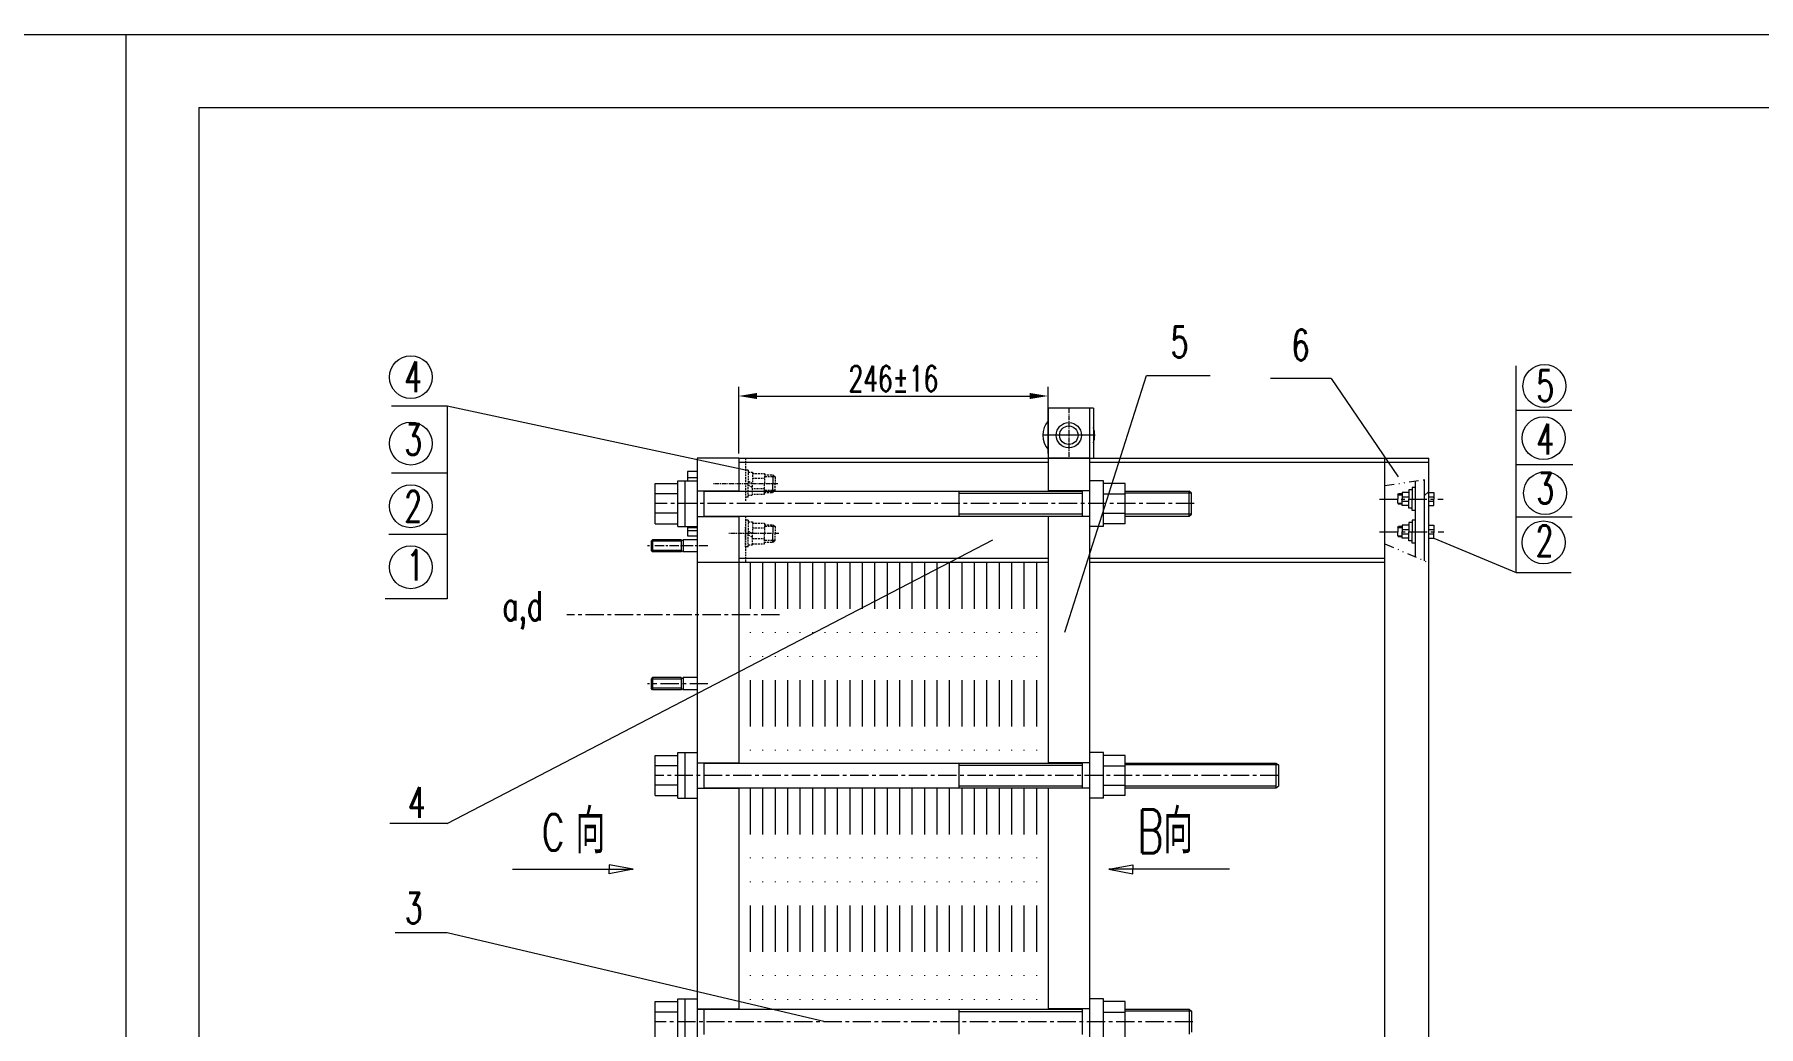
# Model space of a CAD drawing. Header units: millimetres. Extents: x -394 to 6212, y -2458 to 809.
# Drawn here: x 5605.3 to 5840.9, y -1651.7 to -1516.1 of the extents above; entities that cross this region are included whole.
import ezdxf

# ---------------------------------------------------------------- set-up
doc = ezdxf.new("R2010")
doc.units = ezdxf.units.MM
for name, pattern in [('CENTERX2', [4, 2.5, -0.5, 0.5, -0.5]), ('DIVIDE', [31.75, 12.7, -6.35, 0, -6.35, 0, -6.35]), ('HIDDEN', [0.375, 0.25, -0.125])]:
    doc.linetypes.add(name, pattern=pattern)
doc.layers.get('0').update_dxf_attribs({"lineweight": 18})
for name, color, linetype, lineweight, true_color in [('1', 1, 'Continuous', 18, 0xff0000), ('2', 2, 'Continuous', 18, 0xffff00), ('3', 3, 'CENTERX2', 18, 0x00ff00), ('4', 4, 'DIVIDE', 18, 0x00ffff), ('5', 6, 'HIDDEN', 18, 0xff00ff)]:
    doc.layers.add(name, color=color, linetype=linetype, lineweight=lineweight, true_color=true_color)
doc.styles.add('HZ', font='txt.shx', dxfattribs={"width": 0.67, "bigfont": 'hztxt.shx'})
doc.styles.get("Standard").update_dxf_attribs({"font": 'txt.shx', "bigfont": 'gbcbig.shx'})
doc.styles.add('STYLE1', font='txt.shx', dxfattribs={"width": 0.67, "bigfont": 'hztxt.shx'})

msp = doc.modelspace()

# ---------------------------------------------------------------- hatches: boundary and pattern name
at = {"ltscale": 0.25}
h = msp.add_hatch(dxfattribs=at)
h.set_pattern_fill('ANSI31', color=256, scale=8.4, style=0)
h.set_pattern_definition([(45, (5495.19, -2369.497), (-18.8585, 18.8585), [])])
h.paths.add_polyline_path([(5795.8333, -1576.83705), (5795.20291, -1576.93208), (5795.20291, -1579.581), (5795.8333, -1579.581)], flags=0)
h.paths.add_polyline_path([(5795.8333, -1579.581), (5795.20291, -1579.581), (5795.20291, -1584.04938), (5795.8333, -1584.04938)], flags=0)
h.paths.add_polyline_path([(5795.8333, -1584.5592), (5795.20291, -1585.11824), (5795.20291, -1588.01799), (5795.8333, -1588.29015)], flags=0)

# ---------------------------------------------------------------- linework, layer by layer
for p, q in [((5701.5221, -1573.34925), (5701.5221, -1564.24347)), ((5743.79076, -1573.34925), (5743.79076, -1564.24347)), ((5704.0221, -1565.49347), (5741.29076, -1565.49347))]:
    msp.add_line(p, q)
at = {"lineweight": 0}
for p, q in [((5693.63438, -1585.35529), (5689.53056, -1585.35529)), ((5693.63438, -1586.60017), (5689.53056, -1586.60017)), ((5693.63438, -1604.21352), (5689.53056, -1604.21352)), ((5693.63438, -1605.4584), (5689.53056, -1605.4584))]:
    msp.add_line(p, q, dxfattribs=at)
for points in [[(5704.0221, -1565.07681), (5704.0221, -1565.91014), (5701.5221, -1565.49347)], [(5741.29076, -1565.07681), (5741.29076, -1565.91014), (5743.79076, -1565.49347)]]:
    msp.add_solid(points)
at = {"layer": '1'}
for p, q in [((5627.74256, -1526.0524), (5627.74256, -1926.0524)), ((5627.74256, -1526.0524), (6186.74256, -1526.0524)), ((5690.07821, -1577.47027), (5693.21593, -1577.47027)), ((5690.07821, -1577.47027), (5693.21593, -1577.47027)), ((5690.07821, -1582.95223), (5690.07821, -1577.47027)), ((5693.21593, -1577.0922), (5695.8521, -1577.0922)), ((5693.21593, -1583.3303), (5693.21593, -1577.0922)), ((5694.21049, -1583.3303), (5694.21049, -1577.0922)), ((5695.8521, -1578.46269), (5701.5221, -1578.46269)), ((5696.79726, -1581.95981), (5696.79726, -1578.46269)), ((5696.79726, -1578.50995), (5748.51559, -1578.50995)), ((5731.61849, -1581.91255), (5731.61849, -1578.50995)), ((5749.46076, -1578.46269), (5743.79076, -1578.46269)), ((5748.51559, -1581.95981), (5748.51559, -1578.46269)), ((5751.35109, -1577.0922), (5749.46076, -1577.0922)), ((5751.35109, -1583.3303), (5751.35109, -1577.0922)), ((5754.32836, -1577.47027), (5751.35109, -1577.47027)), ((5754.32836, -1582.95223), (5754.32836, -1577.47027)), ((5754.32836, -1578.50995), (5763.05413, -1578.50995)), ((5763.39433, -1578.76142), (5763.05413, -1578.50995)), ((5693.21593, -1578.88802), (5690.07821, -1578.88802)), ((5751.35109, -1578.88802), (5754.32836, -1578.88802)), ((5693.21593, -1581.53448), (5690.07821, -1581.53448)), ((5690.07821, -1582.95223), (5693.21593, -1582.95223)), ((5695.8521, -1581.95981), (5701.5221, -1581.95981)), ((5696.79726, -1581.91255), (5748.51559, -1581.91255)), ((5749.46076, -1581.95981), (5743.79076, -1581.95981)), ((5751.35109, -1581.53448), (5754.32836, -1581.53448)), ((5754.32836, -1582.95223), (5751.35109, -1582.95223)), ((5754.32836, -1581.91255), (5763.05413, -1581.91255)), ((5694.43435, -1583.3303), (5695.8521, -1583.3303)), ((5694.49372, -1583.8962), (5695.8521, -1583.8962)), ((5694.49372, -1584.59669), (5695.8521, -1584.59669)), ((5751.35109, -1583.3303), (5749.46076, -1583.3303)), ((5690.07821, -1614.64489), (5693.21593, -1614.64489)), ((5690.07821, -1614.64489), (5693.21593, -1614.64489)), ((5690.07821, -1620.12685), (5690.07821, -1614.64489)), ((5693.21593, -1616.06264), (5690.07821, -1616.06264)), ((5693.21593, -1620.50492), (5693.21593, -1614.26682)), ((5694.21049, -1620.50492), (5694.21049, -1614.26682)), ((5695.8521, -1615.63731), (5701.5221, -1615.63731)), ((5696.79726, -1619.13443), (5696.79726, -1615.63731)), ((5696.79726, -1615.68457), (5748.51559, -1615.68457)), ((5731.61849, -1619.08717), (5731.61849, -1615.68457)), ((5749.46076, -1615.63731), (5743.79076, -1615.63731)), ((5748.51559, -1619.13443), (5748.51559, -1615.63731)), ((5751.35109, -1614.26682), (5749.46076, -1614.26682)), ((5751.35109, -1620.50492), (5751.35109, -1614.26682)), ((5754.32836, -1614.64489), (5751.35109, -1614.64489)), ((5751.35109, -1616.06264), (5754.32836, -1616.06264)), ((5754.32836, -1620.12685), (5754.32836, -1614.64489)), ((5754.32836, -1615.68457), (5774.92237, -1615.68457)), ((5693.21593, -1618.7091), (5690.07821, -1618.7091)), ((5690.07821, -1620.12685), (5693.21593, -1620.12685)), ((5695.8521, -1619.13443), (5701.5221, -1619.13443)), ((5696.79726, -1619.08717), (5748.51559, -1619.08717)), ((5749.46076, -1619.13443), (5743.79076, -1619.13443)), ((5751.35109, -1620.50492), (5749.46076, -1620.50492)), ((5751.35109, -1618.7091), (5754.32836, -1618.7091)), ((5754.32836, -1620.12685), (5751.35109, -1620.12685)), ((5754.32836, -1619.08717), (5774.92237, -1619.08717)), ((5670.59063, -1630.20662), (5687.10213, -1630.20662)), ((5687.10213, -1630.20662), (5683.82713, -1629.58762)), ((5683.82713, -1629.58762), (5683.82713, -1630.20662)), ((5683.82713, -1630.82562), (5683.82713, -1630.20662)), ((5687.10213, -1630.20662), (5683.82713, -1630.82562)), ((5752.08671, -1630.20662), (5755.36171, -1629.58762)), ((5752.08671, -1630.20662), (5755.36171, -1630.82562)), ((5768.59821, -1630.20662), (5752.08671, -1630.20662)), ((5755.36171, -1629.58762), (5755.36171, -1630.20662)), ((5755.36171, -1630.82562), (5755.36171, -1630.20662)), ((5690.07821, -1653.79951), (5690.07821, -1648.31755)), ((5690.07821, -1648.31755), (5693.21593, -1648.31755)), ((5690.07821, -1648.31755), (5693.21593, -1648.31755)), ((5693.21593, -1654.17758), (5693.21593, -1647.93948)), ((5694.21049, -1654.17758), (5694.21049, -1647.93948)), ((5751.35109, -1647.93948), (5749.46076, -1647.93948)), ((5751.35109, -1654.17758), (5751.35109, -1647.93948)), ((5754.32836, -1648.31755), (5751.35109, -1648.31755)), ((5754.32836, -1653.79951), (5754.32836, -1648.31755)), ((5693.21593, -1649.7353), (5690.07821, -1649.7353)), ((5695.8521, -1649.30997), (5701.5221, -1649.30997)), ((5695.8521, -1649.35723), (5748.51559, -1649.35723)), ((5696.79726, -1652.80709), (5696.79726, -1649.30997)), ((5731.61849, -1652.75983), (5731.61849, -1649.35723)), ((5749.46076, -1649.30997), (5743.79076, -1649.30997)), ((5748.51559, -1652.80709), (5748.51559, -1649.30997)), ((5751.35109, -1649.7353), (5754.32836, -1649.7353)), ((5754.32836, -1649.35723), (5763.05413, -1649.35723))]:
    msp.add_line(p, q, dxfattribs=at)
at = {"layer": '1', "ltscale": 0.25}
for p, q in [((5743.79076, -1567.17025), (5743.79076, -1573.97425)), ((5749.9866, -1567.17025), (5743.79076, -1567.17025)), ((5749.46076, -1567.17025), (5749.46076, -1573.97425)), ((5749.9866, -1567.17025), (5749.9866, -1573.97425)), ((5695.8521, -1575.82985), (5694.49372, -1575.82985)), ((5694.49372, -1575.82985), (5694.49372, -1577.0922)), ((5701.5221, -1573.97425), (5695.8521, -1573.97425)), ((5695.8521, -1573.97425), (5695.8521, -1601.53045)), ((5695.8521, -1575.82985), (5695.8521, -1579.14944)), ((5701.5221, -1573.97425), (5795.8333, -1573.97425)), ((5701.5221, -1573.97425), (5701.5221, -1578.50995)), ((5701.5221, -1574.54125), (5743.79076, -1574.54125)), ((5749.46076, -1573.97425), (5743.79076, -1573.97425)), ((5743.79076, -1573.97425), (5743.79076, -1578.50995)), ((5749.46076, -1573.97425), (5749.46076, -1715.69905)), ((5749.46076, -1574.54125), (5795.8333, -1574.54125)), ((5789.8231, -1701.77605), (5789.8231, -1573.97425)), ((5795.8333, -1718.21905), (5795.8333, -1573.97425)), ((5694.49372, -1576.65975), (5695.8521, -1576.65975)), ((5695.8521, -1577.0922), (5695.8521, -1583.3303)), ((5749.46076, -1577.0922), (5749.46076, -1583.3303)), ((5763.05413, -1581.91255), (5763.05413, -1578.50995)), ((5793.54097, -1578.33276), (5793.08023, -1578.33276)), ((5793.08023, -1578.33276), (5793.08023, -1579.581)), ((5793.98029, -1578.00978), (5793.54097, -1578.00978)), ((5793.54097, -1578.00978), (5793.54097, -1579.581)), ((5793.98029, -1577.11638), (5793.98029, -1587.49014)), ((5795.20291, -1576.93208), (5795.20291, -1588.01799)), ((5763.39433, -1581.66107), (5763.39433, -1578.76142)), ((5791.58503, -1579.0056), (5791.70071, -1578.8712)), ((5791.58503, -1579.0056), (5791.58503, -1579.581)), ((5791.58503, -1580.1564), (5791.58503, -1579.581)), ((5791.58503, -1580.1564), (5791.70071, -1580.2908)), ((5792.19823, -1578.8712), (5791.70071, -1578.8712)), ((5792.19823, -1580.2908), (5791.70071, -1580.2908)), ((5793.08023, -1578.69396), (5792.19823, -1578.69396)), ((5792.19823, -1578.69396), (5792.19823, -1579.581)), ((5792.19823, -1579.27188), (5793.08023, -1579.27188)), ((5792.19823, -1580.46804), (5792.19823, -1579.581)), ((5792.19823, -1579.89012), (5793.08023, -1579.89012)), ((5793.08023, -1580.46804), (5792.19823, -1580.46804)), ((5793.08023, -1580.82924), (5793.08023, -1579.581)), ((5793.54097, -1580.82924), (5793.08023, -1580.82924)), ((5793.54097, -1581.15222), (5793.54097, -1579.581)), ((5795.8333, -1578.69396), (5796.49567, -1578.69396)), ((5795.8333, -1579.2744), (5796.49567, -1579.2744)), ((5795.8333, -1579.8876), (5796.49567, -1579.8876)), ((5795.8333, -1580.46804), (5796.49567, -1580.46804)), ((5796.49567, -1578.69396), (5796.49567, -1579.581)), ((5796.49567, -1580.46804), (5796.49567, -1579.581)), ((5701.5221, -1581.91255), (5701.5221, -1588.26265)), ((5701.5221, -1581.91255), (5701.5221, -1615.68457)), ((5743.79076, -1581.91255), (5743.79076, -1602.55758)), ((5763.05413, -1581.91255), (5763.39433, -1581.66107)), ((5792.19823, -1583.16234), (5792.19823, -1584.04938)), ((5793.08023, -1583.16234), (5792.19823, -1583.16234)), ((5793.08023, -1582.80114), (5793.08023, -1584.04938)), ((5793.54097, -1582.80114), (5793.08023, -1582.80114)), ((5793.98029, -1581.15222), (5793.54097, -1581.15222)), ((5793.54097, -1582.47816), (5793.54097, -1584.04938)), ((5793.98029, -1582.47816), (5793.54097, -1582.47816)), ((5795.8333, -1583.16234), (5796.49567, -1583.16234)), ((5796.49567, -1583.16234), (5796.49567, -1584.04938)), ((5693.21593, -1583.3303), (5694.51136, -1583.3303)), ((5694.49372, -1583.3303), (5694.49372, -1584.59669)), ((5694.49372, -1583.46375), (5695.8521, -1583.46375)), ((5791.58503, -1583.47398), (5791.70071, -1583.33958)), ((5791.58503, -1583.47398), (5791.58503, -1584.04938)), ((5791.58503, -1584.62478), (5791.58503, -1584.04938)), ((5791.58503, -1584.62478), (5791.70071, -1584.75918)), ((5792.19823, -1583.33958), (5791.70071, -1583.33958)), ((5792.19823, -1584.75918), (5791.70071, -1584.75918)), ((5792.19823, -1583.74026), (5793.08023, -1583.74026)), ((5792.19823, -1584.93642), (5792.19823, -1584.04938)), ((5792.19823, -1584.3585), (5793.08023, -1584.3585)), ((5793.08023, -1584.93642), (5792.19823, -1584.93642)), ((5793.08023, -1585.29762), (5793.08023, -1584.04938)), ((5793.54097, -1585.29762), (5793.08023, -1585.29762)), ((5793.54097, -1585.6206), (5793.54097, -1584.04938)), ((5793.98029, -1585.6206), (5793.54097, -1585.6206)), ((5795.8333, -1583.74278), (5796.49567, -1583.74278)), ((5795.8333, -1584.35598), (5796.49567, -1584.35598)), ((5795.8333, -1584.93642), (5796.49567, -1584.93642)), ((5796.49567, -1584.93642), (5796.49567, -1584.04938)), ((5743.79076, -1587.69565), (5701.5221, -1587.69565)), ((5789.8231, -1587.69565), (5749.46076, -1587.69565)), ((5743.79076, -1588.26265), (5695.8521, -1588.26265)), ((5789.8231, -1588.26265), (5749.46076, -1588.26265)), ((5695.8521, -1601.53045), (5695.8521, -1701.54925)), ((5743.79076, -1601.53045), (5743.79076, -1615.68457)), ((5693.21593, -1614.26682), (5695.8521, -1614.26682)), ((5749.46076, -1614.26682), (5749.46076, -1620.50492)), ((5774.92237, -1615.68457), (5774.92237, -1619.08717)), ((5774.92237, -1615.68457), (5775.26257, -1615.93604)), ((5775.26257, -1615.93604), (5775.26257, -1618.83569)), ((5775.26257, -1615.93604), (5775.26257, -1618.83569)), ((5693.21593, -1620.50492), (5695.8521, -1620.50492)), ((5701.5221, -1619.08717), (5701.5221, -1649.35723)), ((5701.5221, -1619.08717), (5701.5221, -1623.86995)), ((5743.79076, -1619.08717), (5743.79076, -1649.35723)), ((5743.79076, -1619.08717), (5743.79076, -1623.86995)), ((5774.92237, -1619.08717), (5775.26257, -1618.83569)), ((5693.21593, -1647.93948), (5695.8521, -1647.93948)), ((5749.46076, -1647.93948), (5749.46076, -1654.17758)), ((5763.05413, -1649.35723), (5763.39433, -1649.6087)), ((5763.05413, -1649.35723), (5763.05413, -1652.75983)), ((5763.39433, -1649.6087), (5763.39433, -1652.50835))]:
    msp.add_line(p, q, dxfattribs=at)
at = {"layer": '1', "lineweight": 0}
for p, q in [((5689.73804, -1585.14781), (5689.53056, -1585.35529)), ((5689.53056, -1585.35529), (5689.53056, -1586.60017)), ((5689.73804, -1585.14781), (5689.73804, -1586.80765)), ((5693.63767, -1585.14781), (5689.73804, -1585.14781)), ((5693.63438, -1585.14781), (5693.63438, -1586.80765)), ((5695.8521, -1585.14781), (5693.9451, -1585.14781)), ((5693.9456, -1585.14781), (5693.9456, -1586.80765)), ((5689.73804, -1586.80765), (5689.53056, -1586.60017)), ((5693.63767, -1586.80765), (5689.73804, -1586.80765)), ((5693.63767, -1585.67774), (5693.63438, -1585.67774)), ((5693.63767, -1586.80765), (5693.63438, -1586.80765)), ((5693.63767, -1586.80765), (5693.63438, -1586.80765)), ((5695.8521, -1586.80765), (5693.9451, -1586.80765)), ((5689.73804, -1604.00604), (5689.53056, -1604.21352)), ((5689.53056, -1604.21352), (5689.53056, -1605.4584)), ((5689.73804, -1604.00604), (5689.73804, -1605.66588)), ((5693.63767, -1604.00604), (5689.73804, -1604.00604)), ((5693.63438, -1604.00604), (5693.63438, -1605.66588)), ((5695.8521, -1604.00604), (5693.9451, -1604.00604)), ((5693.9456, -1604.00604), (5693.9456, -1605.66588)), ((5689.73804, -1605.66588), (5689.53056, -1605.4584)), ((5693.63767, -1605.66588), (5689.73804, -1605.66588)), ((5693.63767, -1604.53597), (5693.63438, -1604.53597)), ((5693.63767, -1605.66588), (5693.63438, -1605.66588)), ((5693.63767, -1605.66588), (5693.63438, -1605.66588)), ((5695.8521, -1605.66588), (5693.9451, -1605.66588))]:
    msp.add_line(p, q, dxfattribs=at)
at = {"layer": '1', "ltscale": 0.25}
for radius in [1.7241, 1.26276]:
    msp.add_circle((5746.62576, -1570.85575), radius, dxfattribs=at)
for centre, start, end in [((5746.20408, -1570.85575), 140.7028807, 219.2971193), ((5747.04744, -1570.85575), 340.4742855, 19.5257145)]:
    msp.add_arc(centre, 3.1185, start, end, dxfattribs=at)
at = {"layer": '1', "lineweight": 0}
for centre, start, end in [((5693.79139, -1585.03341), 216.6590614, 323.3409386), ((5693.79139, -1586.92206), 36.6590614, 143.3409386), ((5693.79139, -1603.89164), 216.6590614, 323.3409386), ((5693.79139, -1605.78029), 36.6590614, 143.3409386)]:
    msp.add_arc(centre, 0.19162, start, end, dxfattribs=at)
at = {"layer": '2'}
for p, q in [((5023.74256, -1516.0524), (5617.74256, -1516.0524)), ((5617.74256, -1516.0524), (5617.74256, -1936.0524)), ((5617.74256, -1516.0524), (5617.74256, -1936.0524)), ((5617.74256, -1516.0524), (5617.74256, -1936.0524)), ((5617.74256, -1516.0524), (6211.74256, -1516.0524)), ((5617.74256, -1516.0524), (5617.74256, -1936.0524)), ((5731.61849, -1578.7935), (5748.51559, -1578.7935)), ((5731.61849, -1581.629), (5748.51559, -1581.629)), ((5731.61849, -1615.96812), (5748.51559, -1615.96812)), ((5731.61849, -1618.80362), (5748.51559, -1618.80362)), ((5731.61849, -1649.64078), (5748.51559, -1649.64078))]:
    msp.add_line(p, q, dxfattribs=at)
at = {"layer": '2', "ltscale": 0.5}
for p, q in [((5807.76006, -1579.8851), (5807.76006, -1561.3782)), ((5746.07088, -1597.80858), (5757.23826, -1562.68524)), ((5757.23826, -1562.68524), (5765.92386, -1562.68524)), ((5782.46766, -1563.09852), (5774.19576, -1563.09852)), ((5782.46766, -1563.09852), (5791.62283, -1576.55028)), ((5661.68532, -1566.89826), (5654.06862, -1566.89826)), ((5661.68532, -1566.89826), (5661.68532, -1576.02864)), ((5702.4293, -1575.64736), (5661.68532, -1566.89826)), ((5807.76006, -1567.40814), (5815.36879, -1567.40814)), ((5807.76006, -1589.64169), (5807.76006, -1568.8248)), ((5661.68532, -1576.02864), (5654.05854, -1576.02864)), ((5661.68532, -1576.02864), (5661.68532, -1584.42696)), ((5807.76006, -1574.85474), (5815.49311, -1574.85474)), ((5807.76006, -1582.03424), (5807.76006, -1576.33146)), ((5807.76006, -1582.03424), (5815.39105, -1582.03424)), ((5661.68532, -1584.42696), (5653.72045, -1584.42696)), ((5661.68532, -1584.42696), (5661.68532, -1593.2226)), ((5661.68532, -1623.93678), (5736.23633, -1585.15314)), ((5796.49567, -1584.93642), (5807.76006, -1589.64169)), ((5807.76006, -1589.64169), (5815.27681, -1589.64169)), ((5661.68532, -1593.2226), (5653.20385, -1593.2226)), ((5661.68532, -1623.93678), (5653.82712, -1623.93678)), ((5661.68532, -1638.91398), (5654.56885, -1638.91398)), ((5713.31593, -1651.05853), (5661.68532, -1638.91398))]:
    msp.add_line(p, q, dxfattribs=at)
at = {"layer": '2', "ltscale": 0.25}
for p, q in [((5750.16594, -1570.85575), (5743.08558, -1570.85575)), ((5706.39109, -1578.50995), (5706.47681, -1578.42787)), ((5763.39433, -1578.76142), (5754.32836, -1578.76142)), ((5791.58503, -1579.0056), (5792.19823, -1579.0056)), ((5791.58503, -1580.1564), (5792.19823, -1580.1564)), ((5763.39433, -1581.66107), (5754.32836, -1581.66107)), ((5791.58503, -1583.47398), (5792.19823, -1583.47398)), ((5791.58503, -1584.62478), (5792.19823, -1584.62478)), ((5775.26257, -1615.93604), (5754.32836, -1615.93604)), ((5774.92237, -1618.83569), (5754.32836, -1618.83569)), ((5763.39433, -1649.6087), (5754.32836, -1649.6087))]:
    msp.add_line(p, q, dxfattribs=at)
at = {"layer": '2', "ltscale": 0.5}
for centre in [(5656.70916, -1562.91414), (5811.62407, -1564.12752), (5656.70916, -1571.99748), (5811.51529, -1571.26206), (5811.71185, -1578.77754), (5656.70916, -1580.57808), (5811.51529, -1585.50889), (5656.70916, -1588.90836)]:
    msp.add_circle(centre, 2.9337, dxfattribs=at)
at = {"layer": '3', "ltscale": 0.25}
for p, q in [((5746.62576, -1567.17025), (5746.62576, -1573.97425)), ((5706.84026, -1577.48965), (5698.01035, -1577.48965)), ((5707.01667, -1584.29365), (5700.13046, -1584.29365))]:
    msp.add_line(p, q, dxfattribs=at)
at = {"layer": '3'}
for p, q in [((5763.74743, -1580.21125), (5690.07821, -1580.21125)), ((5789.06251, -1579.581), (5797.77835, -1579.581)), ((5789.08267, -1584.04938), (5797.86067, -1584.04938)), ((5707.08547, -1595.40685), (5678.0221, -1595.40685)), ((5775.26257, -1617.38587), (5690.07821, -1617.38587)), ((5763.59119, -1651.05853), (5690.07821, -1651.05853))]:
    msp.add_line(p, q, dxfattribs=at)
at = {"layer": '3', "lineweight": 0, "ltscale": 0.5}
msp.add_line((5697.31173, -1585.97773), (5689.05572, -1585.97773), dxfattribs=at)
at = {"layer": '3', "lineweight": 0}
msp.add_line((5697.31173, -1604.83596), (5689.05572, -1604.83596), dxfattribs=at)
at = {"layer": '4', "ltscale": 0.1}
for p, q in [((5789.8231, -1577.74304), (5795.8333, -1576.83705)), ((5789.8231, -1585.69533), (5795.8333, -1588.29015))]:
    msp.add_line(p, q, dxfattribs=at)
at = {"layer": '4', "ltscale": 0.5}
for p, q in [((5703.07375, -1588.26265), (5703.07375, -1615.68457)), ((5704.77475, -1588.26265), (5704.77475, -1615.68457)), ((5706.47575, -1588.26265), (5706.47575, -1615.68457)), ((5708.17675, -1588.26265), (5708.17675, -1615.68457)), ((5709.87775, -1588.26265), (5709.87775, -1615.68457)), ((5711.57875, -1588.26265), (5711.57875, -1615.68457)), ((5713.27975, -1588.26265), (5713.27975, -1615.68457)), ((5714.98075, -1588.26265), (5714.98075, -1615.68457)), ((5716.68175, -1588.26265), (5716.68175, -1615.68457)), ((5718.38275, -1588.26265), (5718.38275, -1615.68457)), ((5720.08375, -1588.26265), (5720.08375, -1615.68457)), ((5721.78475, -1588.26265), (5721.78475, -1615.68457)), ((5723.48575, -1588.26265), (5723.48575, -1615.68457)), ((5725.18675, -1588.26265), (5725.18675, -1615.68457)), ((5726.88775, -1588.26265), (5726.88775, -1615.68457)), ((5728.58875, -1588.26265), (5728.58875, -1615.68457)), ((5730.28975, -1588.26265), (5730.28975, -1615.68457)), ((5731.99075, -1588.26265), (5731.99075, -1615.68457)), ((5733.69175, -1588.26265), (5733.69175, -1615.68457)), ((5735.39275, -1588.26265), (5735.39275, -1615.68457)), ((5737.09375, -1588.26265), (5737.09375, -1615.68457)), ((5738.79475, -1588.26265), (5738.79475, -1615.68457)), ((5740.49575, -1588.26265), (5740.49575, -1615.68457)), ((5742.19675, -1588.26265), (5742.19675, -1615.68457)), ((5703.07375, -1619.08717), (5703.07375, -1649.35723)), ((5704.77475, -1619.08717), (5704.77475, -1649.35723)), ((5706.47575, -1619.08717), (5706.47575, -1649.35723)), ((5708.17675, -1619.08717), (5708.17675, -1649.35723)), ((5709.87775, -1619.08717), (5709.87775, -1649.35723)), ((5711.57875, -1619.08717), (5711.57875, -1649.35723)), ((5713.27975, -1619.08717), (5713.27975, -1649.35723)), ((5714.98075, -1619.08717), (5714.98075, -1649.35723)), ((5716.68175, -1619.08717), (5716.68175, -1649.35723)), ((5718.38275, -1619.08717), (5718.38275, -1649.35723)), ((5720.08375, -1619.08717), (5720.08375, -1649.35723)), ((5721.78475, -1619.08717), (5721.78475, -1649.35723)), ((5723.48575, -1619.08717), (5723.48575, -1649.35723)), ((5725.18675, -1619.08717), (5725.18675, -1649.35723)), ((5726.88775, -1619.08717), (5726.88775, -1649.35723)), ((5728.58875, -1619.08717), (5728.58875, -1649.35723)), ((5730.28975, -1619.08717), (5730.28975, -1649.35723)), ((5731.99075, -1619.08717), (5731.99075, -1649.35723)), ((5733.69175, -1619.08717), (5733.69175, -1649.35723)), ((5735.39275, -1619.08717), (5735.39275, -1649.35723)), ((5737.09375, -1619.08717), (5737.09375, -1649.35723)), ((5738.79475, -1619.08717), (5738.79475, -1649.35723)), ((5740.49575, -1619.08717), (5740.49575, -1649.35723)), ((5742.19675, -1619.08717), (5742.19675, -1649.35723))]:
    msp.add_line(p, q, dxfattribs=at)
at = {"layer": '5'}
for p, q in [((5702.4293, -1573.97425), (5702.4293, -1579.81373)), ((5702.78576, -1575.64736), (5702.4293, -1575.64736)), ((5702.78576, -1575.64736), (5702.78576, -1577.48965)), ((5702.78576, -1575.91902), (5703.40477, -1575.91902)), ((5703.40477, -1575.91902), (5703.40477, -1577.48965)), ((5703.40477, -1576.07148), (5705.01923, -1576.07148)), ((5705.01923, -1576.07148), (5705.01923, -1577.48965)), ((5703.40477, -1577.48965), (5702.78576, -1577.16321)), ((5702.78576, -1579.33194), (5702.78576, -1577.48965)), ((5702.78576, -1577.66878), (5703.40477, -1577.97984)), ((5703.40477, -1576.7271), (5705.01923, -1576.7271)), ((5703.40477, -1579.06027), (5703.40477, -1577.48965)), ((5705.01923, -1576.28458), (5706.19816, -1576.28458)), ((5706.47681, -1576.55143), (5705.01923, -1576.55143)), ((5706.47681, -1576.55143), (5705.01923, -1576.55143)), ((5705.01923, -1578.90781), (5705.01923, -1577.48965)), ((5706.47681, -1578.42787), (5705.01923, -1578.42787)), ((5706.19816, -1576.28458), (5706.47681, -1576.55143)), ((5706.19816, -1576.28458), (5706.19816, -1577.48965)), ((5706.19816, -1576.46935), (5706.19816, -1577.48965)), ((5706.19816, -1578.69472), (5706.19816, -1577.48965)), ((5706.19816, -1578.50995), (5706.19816, -1577.48965)), ((5706.19816, -1578.69472), (5706.47681, -1578.42787)), ((5706.39109, -1576.46935), (5706.47681, -1576.55143)), ((5706.47681, -1576.55143), (5706.47681, -1577.48965)), ((5706.47681, -1576.55143), (5706.47681, -1577.48965)), ((5706.47681, -1578.42787), (5706.47681, -1577.48965)), ((5706.47681, -1578.42787), (5706.47681, -1577.48965)), ((5702.78576, -1579.33194), (5702.4293, -1579.33194)), ((5705.01923, -1578.69472), (5706.19816, -1578.69472)), ((5702.4293, -1581.91255), (5702.4293, -1588.26265)), ((5702.78576, -1582.45136), (5702.4293, -1582.45136)), ((5702.78576, -1582.45136), (5702.78576, -1584.29365)), ((5702.78576, -1582.72302), (5703.40477, -1582.72302)), ((5703.40477, -1582.87548), (5705.01923, -1582.87548)), ((5705.01923, -1582.87548), (5705.01923, -1584.29365)), ((5705.01923, -1583.08858), (5706.19816, -1583.08858)), ((5706.19816, -1583.08858), (5706.47681, -1583.35543)), ((5706.19816, -1583.08858), (5706.19816, -1584.29365)), ((5706.19816, -1583.27335), (5706.19816, -1584.29365)), ((5706.39109, -1583.27335), (5706.47681, -1583.35543)), ((5702.78576, -1586.13594), (5702.78576, -1584.29365)), ((5702.78576, -1584.47278), (5703.40477, -1584.78384)), ((5703.40477, -1583.5311), (5705.01923, -1583.5311)), ((5703.40477, -1585.86427), (5703.40477, -1584.29365)), ((5703.40477, -1584.96834), (5705.01923, -1584.96834)), ((5706.47681, -1583.35543), (5705.01923, -1583.35543)), ((5706.47681, -1583.35543), (5705.01923, -1583.35543)), ((5705.01923, -1585.71181), (5705.01923, -1584.29365)), ((5706.47681, -1585.23187), (5705.01923, -1585.23187)), ((5706.47681, -1585.23187), (5705.01923, -1585.23187)), ((5705.01923, -1585.49872), (5706.19816, -1585.49872)), ((5706.19816, -1585.49872), (5706.19816, -1584.29365)), ((5706.19816, -1585.31395), (5706.19816, -1584.29365)), ((5706.19816, -1585.49872), (5706.47681, -1585.23187)), ((5706.39109, -1585.31395), (5706.47681, -1585.23187)), ((5706.47681, -1583.35543), (5706.47681, -1584.29365)), ((5706.47681, -1583.35543), (5706.47681, -1584.29365)), ((5706.47681, -1585.23187), (5706.47681, -1584.29365)), ((5706.47681, -1585.23187), (5706.47681, -1584.29365)), ((5702.78576, -1586.13594), (5702.4293, -1586.13594)), ((5702.78576, -1585.86427), (5703.40477, -1585.86427)), ((5703.40477, -1585.71181), (5705.01923, -1585.71181))]:
    msp.add_line(p, q, dxfattribs=at)
at = {"layer": '5', "ltscale": 0.25}
for p, q in [((5703.40477, -1578.16434), (5705.01923, -1578.16434)), ((5702.78576, -1579.06027), (5703.40477, -1579.06027)), ((5703.40477, -1578.90781), (5705.01923, -1578.90781)), ((5703.40477, -1582.72302), (5703.40477, -1584.29365)), ((5703.40477, -1584.29365), (5702.78576, -1583.96721))]:
    msp.add_line(p, q, dxfattribs=at)
at = {"layer": '5', "linetype": 'HIDDEN', "ltscale": 0.25}
for p, q in [((5702.4293, -1582.45136), (5702.4293, -1585.26669)), ((5702.4293, -1586.13594), (5702.4293, -1583.32061))]:
    msp.add_line(p, q, dxfattribs=at)

# ---------------------------------------------------------------- texts
at = {"insert": (5722.65643, -1563.11847), "char_height": 3.5, "attachment_point": 5, "style": 'HZ'}
msp.add_mtext('246%%P16', dxfattribs=at)
at = {"layer": '2', "ltscale": 0.5, "char_height": 4.2, "width": 4.02, "attachment_point": 7}
for s, insert in [('\\T1;{\\W0.67;5}', (5760.54702, -1560.20598)), ('\\T1;{\\W0.67;6}', (5777.09082, -1560.61926)), ('\\T1;{\\W0.67;4}', (5655.828, -1564.96206)), ('\\T1;{\\W0.67;5}', (5810.52913, -1566.18007)), ('\\T1;{\\W0.67;3}', (5655.828, -1573.54266)), ('\\T1;{\\W0.67;4}', (5810.53207, -1573.50236)), ('\\T1;{\\W0.67;3}', (5810.53207, -1580.20178)), ('\\T1;{\\W0.67;2}', (5655.828, -1582.6785)), ('\\T1;{\\W0.67;2}', (5810.43001, -1587.38127)), ('\\T1;{\\W0.67;1}', (5656.0968, -1590.7341)), ('\\T1;{\\W0.67;4}', (5656.30848, -1623.19716)), ('\\T1;{\\W0.67;3}', (5655.8952, -1637.61744))]:
    msp.add_mtext(s, dxfattribs=dict(at, insert=insert))
at = {"layer": '2', "attachment_point": 7}
for s, insert, char_height, width, style in [('\\T1;a,d', (5669.25083, -1597.39563), 4, 15.6014286, 'STYLE1'), ('\\T1;C', (5674.64601, -1627.66073), 5, 5.025, 'HZ'), ('\\T1;向', (5679.22878, -1628.01783), 6, 6.03, 'HZ'), ('\\T1;B向', (5755.94006, -1628.01783), 6, 12.06, 'HZ')]:
    msp.add_mtext(s, dxfattribs=dict(at, insert=insert, char_height=char_height, width=width, style=style))

doc.saveas('drawing.dxf')
